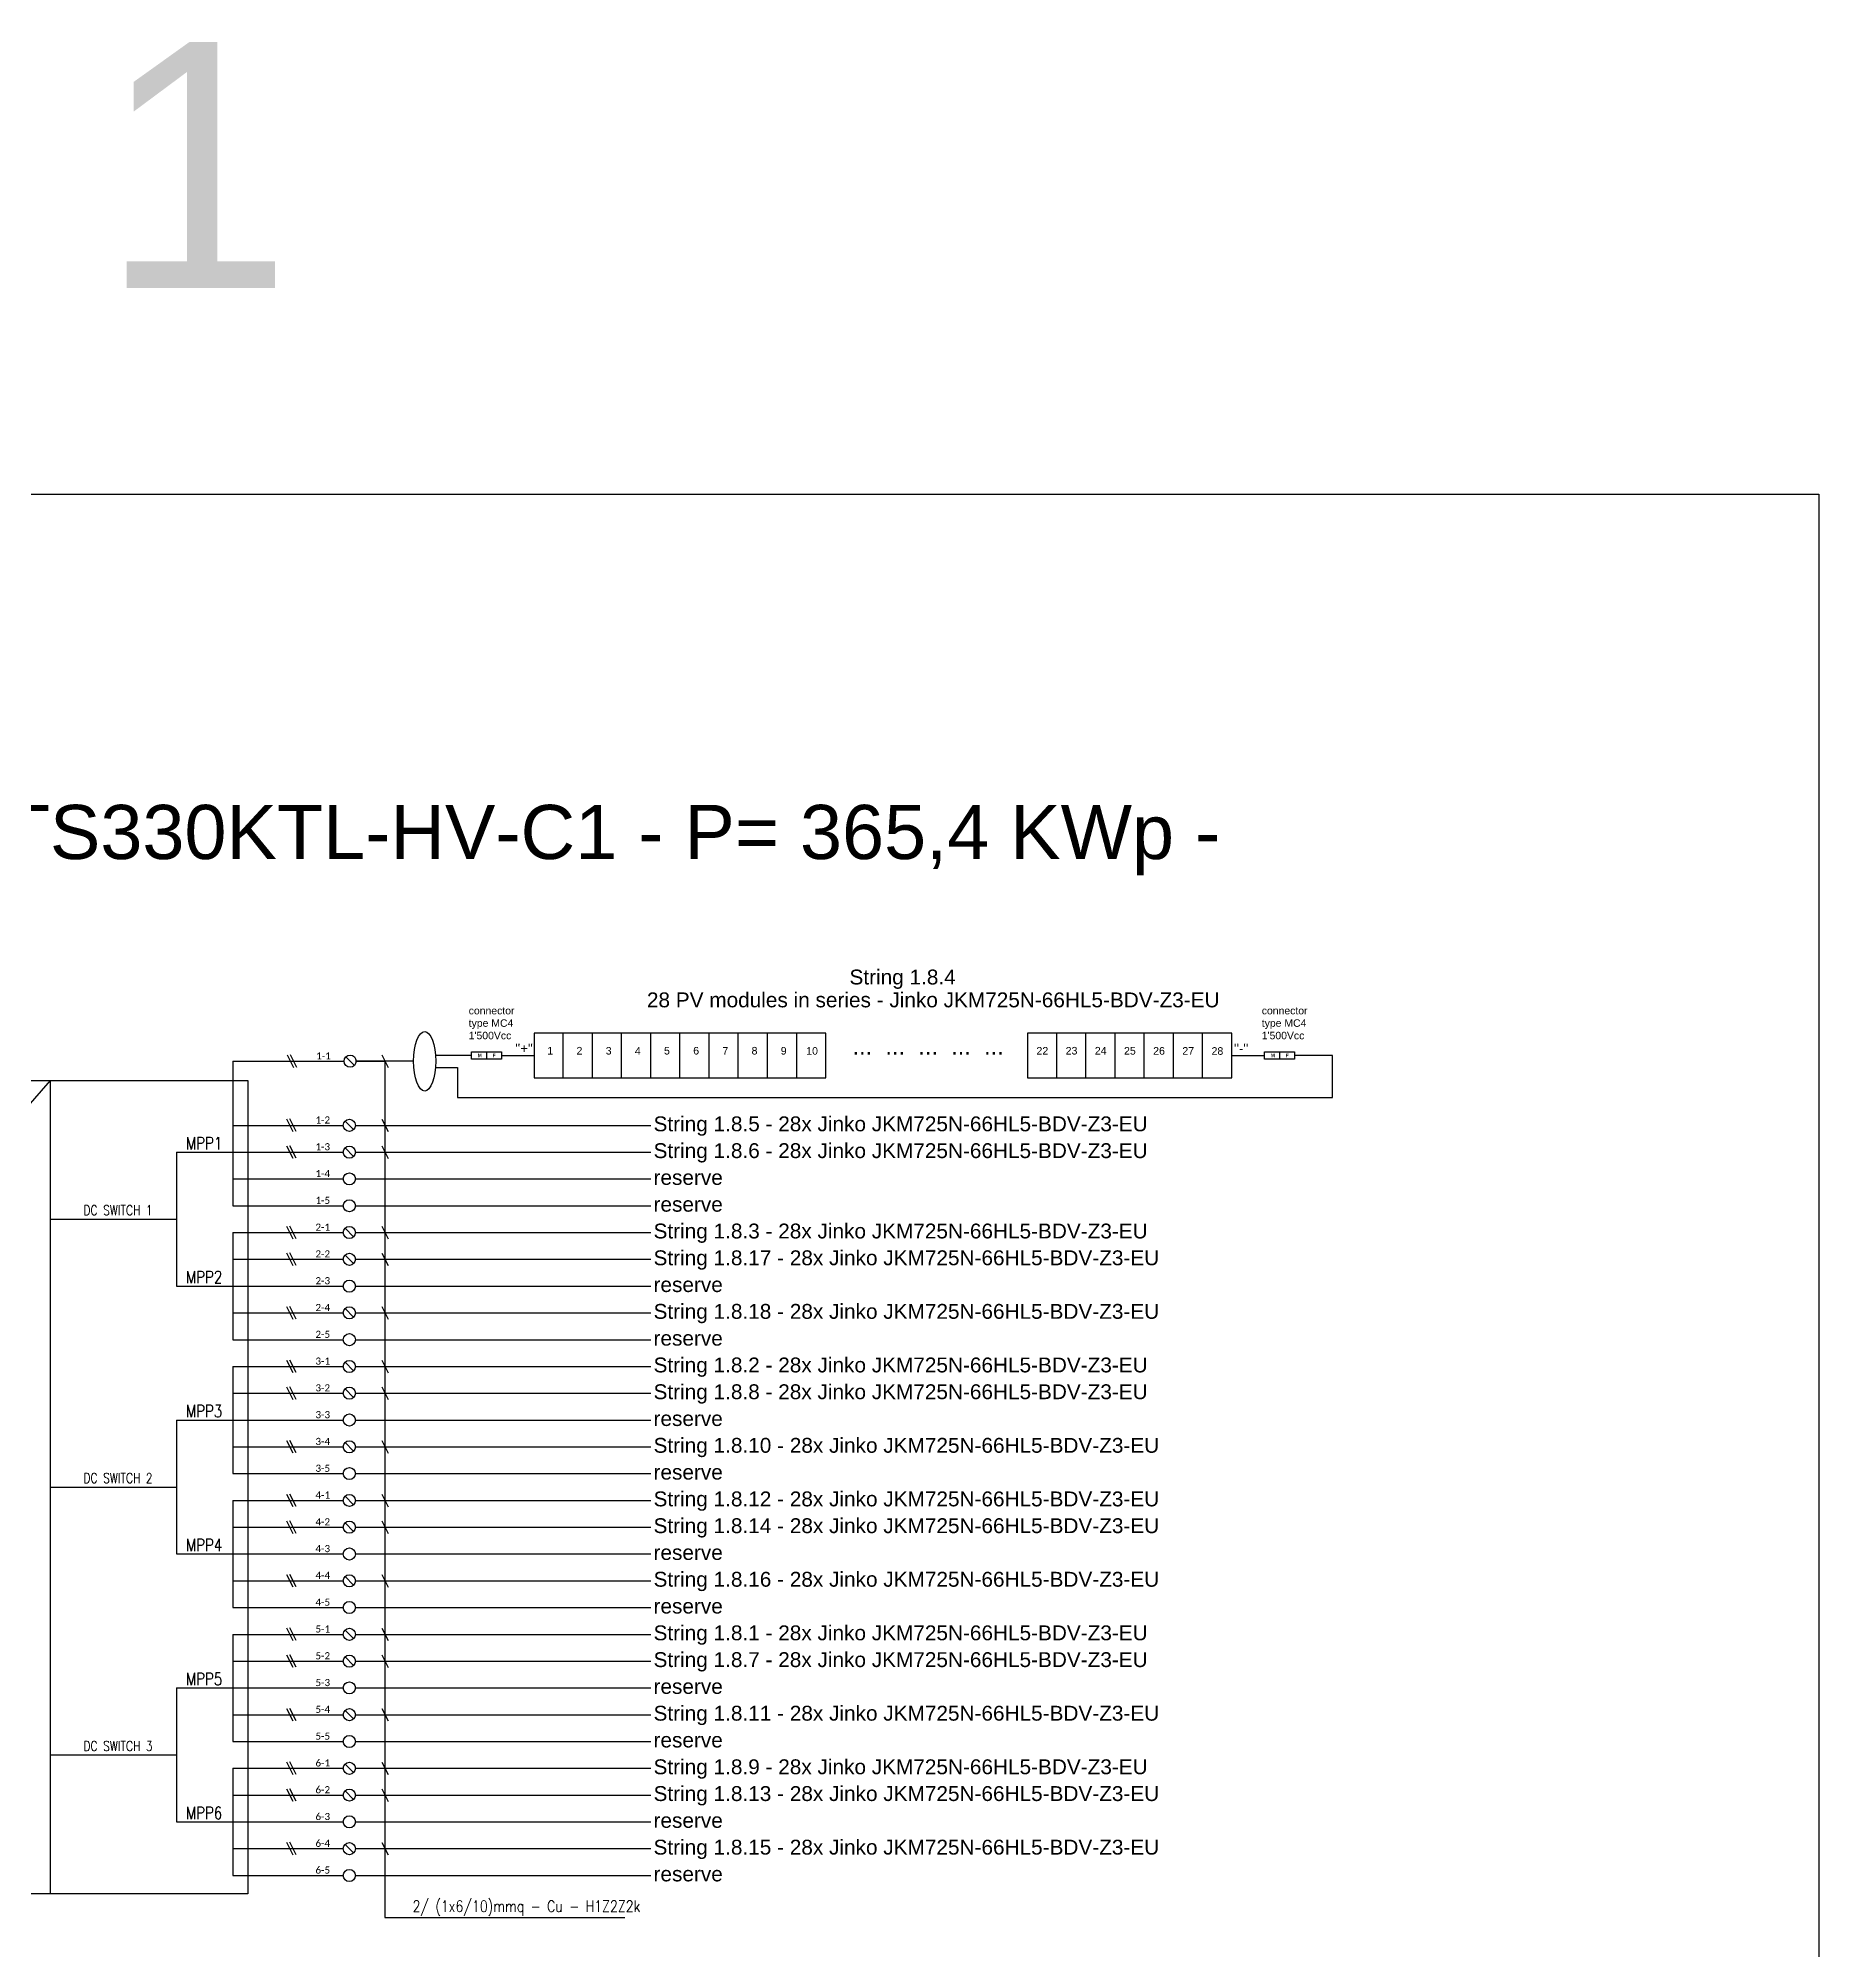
# Model space of a CAD drawing. Header units: millimetres. Extents: x 14856 to 141494, y 133975 to 167686.
# Drawn here: x 119935 to 127172, y 159920 to 167686 of the extents above; entities that cross this region are included whole.
import ezdxf

# ---------------------------------------------------------------- set-up
doc = ezdxf.new("R2010")
doc.units = ezdxf.units.MM
doc.linetypes.add('TRATTEGGIATA', pattern=[19.05, 12.7, -6.35])
doc.layers.add('-Testi', color=1, linetype='Continuous')
doc.layers.add('TRATTEGGIATA', color=40, linetype='TRATTEGGIATA')
doc.styles.add('Legend', font='calibri.ttf')
doc.styles.add('SIMPLEX', font='SIMPLEX', dxfattribs={"width": 0.8})
doc.styles.get("Standard").update_dxf_attribs({"font": 'arial.ttf'})

# ---------------------------------------------------------------- blocks, each defined once
blk = doc.blocks.new('P00')
at = {"color": 1}
for points in [[(-18.7, 25.7), (6.8, -25.3)], [(19.6, -25.3), (-5.9, 25.7)]]:
    blk.add_lwpolyline(points, dxfattribs=at)

msp = doc.modelspace()

# ---------------------------------------------------------------- linework, layer by layer
for points in [[(121950.1, 163644.3), (121950.1, 163461.9), (123135.8, 163461.9), (123135.8, 163643.8), (121950.1, 163643.8)], [(122068.7, 163461.9), (122068.7, 163643.8)], [(122187.2, 163461.7), (122187.2, 163643.5)], [(122305.8, 163461.4), (122305.8, 163643.2)], [(122424.4, 163461.9), (122424.4, 163643.8)], [(122543, 163461.7), (122543, 163643.5)], [(122661.5, 163461.4), (122661.5, 163643.2)], [(122780.1, 163461.9), (122780.1, 163643.8)], [(122898.7, 163461.7), (122898.7, 163643.5)], [(123017.3, 163461.4), (123017.3, 163643.2)], [(123955.8, 163644.3), (123955.8, 163461.9), (124785.9, 163461.9), (124785.9, 163643.8), (123955.8, 163643.8)], [(124074.4, 163461.9), (124074.4, 163643.8)], [(124193, 163461.7), (124193, 163643.5)], [(124311.6, 163461.4), (124311.6, 163643.2)], [(124430.2, 163461.9), (124430.2, 163643.8)], [(124548.7, 163461.7), (124548.7, 163643.5)], [(124548.7, 163461.7), (124548.7, 163643.5)], [(124667.3, 163461.4), (124667.3, 163643.2)], [(124667.3, 163461.4), (124667.3, 163643.2)], [(124785.9, 163461.9), (124785.9, 163643.8)], [(121756.6, 163568.4), (121756.6, 163537.8)], [(124979.9, 163568.4), (124979.9, 163537.8)], [(120725.2, 163529.9), (120725.2, 162942.7)], [(121219.5, 163512.5), (121184.8, 163547.3)], [(121223.8, 163529.9), (121343.8, 163529.9), (121343.8, 160050.4)], [(121331.1, 163555.4), (121356.6, 163504.4)], [(121331.1, 163555.4), (121356.6, 163504.4)], [(121817.2, 163553.1), (121950.1, 163553.1)], [(124786.4, 163553.1), (124919.3, 163553.1)], [(117106.3, 160146.8), (119984.6, 163451.2)], [(119984.6, 160146.8), (119984.6, 163451.2)], [(121216.6, 163251.9), (121181.9, 163286.6)], [(121331.1, 163294.8), (121356.6, 163243.7)], [(121216.6, 163143), (121181.9, 163177.8)], [(121331.1, 163185.9), (121356.6, 163134.9)], [(120497, 163160.4), (120725.2, 163160.4)], [(120497, 163160.4), (120497, 162616.2)], [(119984.6, 162888.3), (120497, 162888.3)], [(120725.2, 162833.9), (120725.2, 162398.5)], [(121216.6, 162816.5), (121181.9, 162851.3)], [(121331.1, 162859.4), (121356.6, 162808.4)], [(121216.6, 162707.7), (121181.9, 162742.5)], [(121331.1, 162750.6), (121356.6, 162699.6)], [(120497, 162616.2), (120725.2, 162616.2)], [(121216.6, 162490), (121181.9, 162524.8)], [(121331.1, 162532.9), (121356.6, 162481.9)], [(120725.2, 162289.7), (120725.2, 161854.4)], [(121216.6, 162272.3), (121181.9, 162307.1)], [(121331.1, 162315.2), (121356.6, 162264.2)], [(121216.6, 162163.5), (121181.9, 162198.3)], [(121331.1, 162206.4), (121356.6, 162155.4)], [(120497, 162072), (120725.2, 162072)], [(120497, 162072), (120497, 161527.8)], [(121216.6, 161945.8), (121181.9, 161980.6)], [(121331.1, 161988.7), (121356.6, 161937.7)], [(119984.6, 161799.9), (120497, 161799.9)], [(120725.2, 161745.5), (120725.2, 161310.2)], [(121216.6, 161728.1), (121181.9, 161762.9)], [(121331.1, 161771), (121356.6, 161720)], [(121216.6, 161619.3), (121181.9, 161654.1)], [(121331.1, 161662.2), (121356.6, 161611.2)], [(120497, 161527.8), (120725.2, 161527.8)], [(121216.6, 161401.6), (121181.9, 161436.4)], [(121331.1, 161444.5), (121356.6, 161393.5)], [(120725.2, 161201.3), (120725.2, 160766)], [(121216.6, 161183.9), (121181.9, 161218.7)], [(121331.1, 161226.8), (121356.6, 161175.8)], [(121216.6, 161075.1), (121181.9, 161109.9)], [(121331.1, 161118), (121356.6, 161067)], [(120497, 160983.6), (120725.2, 160983.6)], [(120497, 160983.6), (120497, 160439.4)], [(121216.6, 160857.4), (121181.9, 160892.2)], [(121331.1, 160900.3), (121356.6, 160849.3)], [(119984.6, 160711.5), (120497, 160711.5)], [(120725.2, 160657.1), (120725.2, 160221.8)], [(121216.6, 160639.7), (121181.9, 160674.5)], [(121331.1, 160682.6), (121356.6, 160631.6)], [(121216.6, 160530.9), (121181.9, 160565.7)], [(121331.1, 160573.8), (121356.6, 160522.8)], [(120497, 160439.4), (120725.2, 160439.4)], [(121216.6, 160313.2), (121181.9, 160348)], [(121331.1, 160356.1), (121356.6, 160305.1)], [(121343.8, 160050.4), (122318.8, 160050.4)]]:
    msp.add_lwpolyline(points)
for points in [[(121695.9, 163568.4), (121817.2, 163568.4), (121817.2, 163537.8), (121695.9, 163537.8)], [(124919.3, 163568.4), (125040.5, 163568.4), (125040.5, 163537.8), (124919.3, 163537.8)], [(117106.3, 163451.2), (120786.4, 163451.2), (120786.4, 160146.8), (117106.3, 160146.8)]]:
    msp.add_lwpolyline(points, close=True)
at = {"color": 40, "linetype": 'Continuous'}
for points in [[(120725.2, 163529.9), (121177.6, 163529.9)], [(120725.2, 163269.3), (121174.6, 163269.3)], [(121223.8, 163269.3), (122424.3, 163269.3)], [(120725.2, 163160.4), (121174.6, 163160.4)], [(121223.8, 163160.4), (122424.3, 163160.4)], [(120725.2, 162833.9), (121174.6, 162833.9)], [(121223.8, 162833.9), (122424.3, 162833.9)], [(120725.2, 162725.1), (121174.6, 162725.1)], [(121223.8, 162725.1), (122424.3, 162725.1)], [(120725.2, 162507.4), (121174.6, 162507.4)], [(121223.8, 162507.4), (122424.3, 162507.4)], [(120725.2, 162289.7), (121174.6, 162289.7)], [(121223.8, 162289.7), (122424.3, 162289.7)], [(120725.2, 162180.9), (121174.6, 162180.9)], [(121223.8, 162180.9), (122424.3, 162180.9)], [(120725.2, 161963.2), (121174.6, 161963.2)], [(121223.8, 161963.2), (122424.3, 161963.2)], [(120725.2, 161745.5), (121174.6, 161745.5)], [(121223.8, 161745.5), (122424.3, 161745.5)], [(121223.8, 161636.7), (122424.3, 161636.7)], [(121223.8, 161419), (122424.3, 161419)], [(121223.8, 161201.3), (122424.3, 161201.3)], [(121223.8, 161092.5), (122424.3, 161092.5)], [(121223.8, 160874.8), (122424.3, 160874.8)], [(121223.8, 160657.1), (122424.3, 160657.1)], [(121223.8, 160548.3), (122424.3, 160548.3)], [(121223.8, 160330.6), (122424.3, 160330.6)]]:
    msp.add_lwpolyline(points, dxfattribs=at)
at = {"color": 40}
for points in [[(121460.5, 163529.9), (121226.7, 163529.9)], [(121550.2, 163554.9), (121695.2, 163554.9)], [(121550.2, 163504.9), (121638.7, 163504.9), (121638.7, 163382.8), (125195.6, 163382.8), (125195.5, 163553.1), (125040.5, 163553.1)]]:
    msp.add_lwpolyline(points, dxfattribs=at)
at = {"color": 8, "linetype": 'Continuous'}
for points in [[(120725.2, 163051.6), (121174.6, 163051.6)], [(121223.8, 163051.6), (122424.3, 163051.6)], [(120725.2, 162942.7), (121174.6, 162942.7)], [(121223.8, 162942.7), (122424.3, 162942.7)], [(120725.2, 162616.2), (121174.6, 162616.2)], [(121223.8, 162616.2), (122424.3, 162616.2)], [(120725.2, 162398.5), (121174.6, 162398.5)], [(121223.8, 162398.5), (122424.3, 162398.5)], [(120725.2, 162072), (121174.6, 162072)], [(121223.8, 162072), (122424.3, 162072)], [(120725.2, 161854.4), (121174.6, 161854.4)], [(121223.8, 161854.4), (122424.3, 161854.4)], [(120725.2, 161527.8), (121174.6, 161527.8)], [(121223.8, 161527.8), (122424.3, 161527.8)], [(120725.2, 161310.2), (121174.6, 161310.2)], [(121223.8, 161310.2), (122424.3, 161310.2)], [(120725.2, 160983.6), (121174.6, 160983.6)], [(121223.8, 160983.6), (122424.3, 160983.6)], [(120725.2, 160766), (121174.6, 160766)], [(121223.8, 160766), (122424.3, 160766)], [(120725.2, 160439.4), (121174.6, 160439.4)], [(121223.8, 160439.4), (122424.3, 160439.4)], [(120725.2, 160221.8), (121174.6, 160221.8)], [(121223.8, 160221.8), (122424.3, 160221.8)]]:
    msp.add_lwpolyline(points, dxfattribs=at)
at = {"color": 7}
for centre in [(121202.1, 163529.9), (121199.2, 163269.3), (121199.2, 163160.4), (121199.2, 162833.9), (121199.2, 162725.1), (121199.2, 162507.4), (121199.2, 162289.7), (121199.2, 162180.9), (121199.2, 161963.2), (121199.2, 161745.5), (121199.2, 161636.7), (121199.2, 161419), (121199.2, 161201.3), (121199.2, 161092.5), (121199.2, 160874.8), (121199.2, 160657.1), (121199.2, 160548.3), (121199.2, 160330.6)]:
    msp.add_circle(centre, 24.6, dxfattribs=at)
at = {"color": 8}
for centre in [(121199.2, 163051.6), (121199.2, 162942.7), (121199.2, 162616.2), (121199.2, 162398.5), (121199.2, 162072), (121199.2, 161854.4), (121199.2, 161527.8), (121199.2, 161310.2), (121199.2, 160983.6), (121199.2, 160766), (121199.2, 160439.4), (121199.2, 160221.8)]:
    msp.add_circle(centre, 24.6, dxfattribs=at)
msp.add_ellipse((121505.4, 163529.9), major_axis=(0, -121.1), ratio=0.370747)
at = {"layer": 'Defpoints', "color": 1}
msp.add_lwpolyline([(115110.1, 165834.2), (127171.6, 165834.2), (127171.6, 158046.8), (115110.1, 158046.8)], close=True, dxfattribs=at)
at = {"layer": 'TRATTEGGIATA', "color": 40, "linetype": 'Continuous', "ltscale": 0.5}
for points in [[(120725.2, 161636.7), (121174.6, 161636.7)], [(120725.2, 161419), (121174.6, 161419)], [(120725.2, 161201.3), (121174.6, 161201.3)], [(120725.2, 161092.5), (121174.6, 161092.5)], [(120725.2, 160874.8), (121174.6, 160874.8)], [(120725.2, 160657.1), (121174.6, 160657.1)], [(120725.2, 160548.3), (121174.6, 160548.3)], [(120725.2, 160330.6), (121174.6, 160330.6)]]:
    msp.add_lwpolyline(points, dxfattribs=at)

# ---------------------------------------------------------------- block references
for p in [(120965.8, 163530.1), (120962.9, 163269.4), (120962.9, 163160.6), (120962.9, 162834.1), (120962.9, 162725.2), (120962.9, 162507.6), (120962.9, 162289.9), (120962.9, 162181), (120962.9, 161963.4), (120962.9, 161745.7), (120962.9, 161636.9), (120962.9, 161419.2), (120962.9, 161201.5), (120962.9, 161092.7), (120962.9, 160875), (120962.9, 160657.3), (120962.9, 160548.5), (120962.9, 160330.8)]:
    msp.add_blockref('P00', p)

# ---------------------------------------------------------------- texts
at = {"layer": '-Testi', "color": 7, "attachment_point": 5, "style": 'SIMPLEX'}
for s, insert, char_height, width in [('MPP1', (120608.9, 163196.7), 50, 54.432), ('DC SWITCH 1', (120259.1, 162924.6), 40, 391.731), ('MPP2', (120608.9, 162652.5), 50, 54.432), ('MPP3', (120608.9, 162108.3), 50, 54.432), ('DC SWITCH 2', (120259.1, 161836.2), 40, 391.731), ('MPP4', (120608.9, 161564.1), 50, 54.432), ('MPP5', (120608.9, 161019.9), 50, 54.432), ('DC SWITCH 3', (120259.1, 160747.8), 40, 391.731), ('MPP6', (120608.9, 160475.7), 50, 54.432), ('2/ (1x6/10)mmq - Cu - H1Z2Z2k', (121919, 160089), 46.621, 1811.153)]:
    msp.add_mtext(s, dxfattribs=dict(at, insert=insert, char_height=char_height, width=width))
at = {"attachment_point": 1}
for s, insert, char_height, width in [('CABIN 1', (115531.2, 167671.2), 1000, 9076.374), ('INVERTER 1.8 - TBEA TS330KTL-HV-C1 - P= 365,4 KWp - P= 330 KWac @40°C', (116567.1, 164571.2), 220, 8459.921), ('28 PV modules in series - Jinko JKM725N-66{\\C7;HL5-BD}V-Z3-EU', (122408.7, 163809.3), 60.443, 2681.977), ("connector type MC4\\P1'500Vcc", (121684.3, 163750.6), 30.344, 266.347), ("connector type MC4\\P1'500Vcc", (124907.6, 163750.6), 30.344, 266.347), ('\\pxql;{\\fArial|b1|i0|c0|p34;M}', (121721.4, 163560.1), 13.785, 16.703), ('\\pxql;{\\fArial|b1|i0|c0|p34;F}', (121782, 163560.1), 13.785, 16.703), ("''+''", (121873.4, 163601.1), 38.08, 72.401), ('1 ', (122003.9, 163587.9), 30.84, 30.845), ('2 ', (122122.5, 163587.9), 30.84, 30.845), ('3 ', (122241.1, 163587.9), 30.84, 30.845), ('4 ', (122359.7, 163587.3), 30.84, 30.845), ('5 ', (122478.2, 163587.9), 30.84, 30.845), ('6 ', (122596.8, 163587.9), 30.84, 30.845), ('7 ', (122715.4, 163587.3), 30.84, 30.845), ('8 ', (122834, 163587.9), 30.84, 30.845), ('9 ', (122952.5, 163587.6), 30.84, 30.845), ('10 ', (123055.9, 163587.3), 30.84, 30.845), ('...  ...  ...  ...  ... ', (123244.2, 163624.9), 68.894, 747.028), ('22 ', (123991.9, 163587.6), 30.84, 30.845), ('23 ', (124110.5, 163587.9), 30.84, 30.845), ('24 ', (124229.1, 163587.9), 30.84, 30.845), ('25 ', (124347.6, 163587.6), 30.84, 30.845), ('26 ', (124466.2, 163587.3), 30.84, 30.845), ('27', (124584.8, 163587.1), 30.84, 30.845), ('28 ', (124703.4, 163586.8), 30.84, 30.845), ("''-''", (124794.7, 163601.1), 38.08, 72.401), ('\\pxql;{\\fArial|b1|i0|c0|p34;M}', (124944.7, 163560.1), 13.785, 16.703), ('\\pxql;{\\fArial|b1|i0|c0|p34;F}', (125005.3, 163560.1), 13.785, 16.703)]:
    msp.add_mtext(s, dxfattribs=dict(at, insert=insert, char_height=char_height, width=width))
at = {"color": 7, "char_height": 60.44, "width": 4500, "attachment_point": 1}
for s, insert in [('String 1.8.4', (123232, 163902.1)), ('String 1.8.5 - 28x Jinko JKM725N-66HL5-BDV-Z3-EU', (122435.6, 163305.6)), ('String 1.8.6 - 28x Jinko JKM725N-66HL5-BDV-Z3-EU', (122435.6, 163196.7)), ('String 1.8.3 - 28x Jinko JKM725N-66HL5-BDV-Z3-EU', (122435.6, 162870.2)), ('String 1.8.17 - 28x Jinko JKM725N-66HL5-BDV-Z3-EU', (122435.6, 162761.4)), ('String 1.8.18 - 28x Jinko JKM725N-66HL5-BDV-Z3-EU', (122435.6, 162543.7)), ('String 1.8.2 - 28x Jinko JKM725N-66HL5-BDV-Z3-EU', (122435.6, 162326)), ('String 1.8.8 - 28x Jinko JKM725N-66HL5-BDV-Z3-EU', (122435.6, 162217.2)), ('String 1.8.10 - 28x Jinko JKM725N-66HL5-BDV-Z3-EU', (122435.6, 161999.5)), ('String 1.8.12 - 28x Jinko JKM725N-66HL5-BDV-Z3-EU', (122435.6, 161781.8)), ('String 1.8.14 - 28x Jinko JKM725N-66HL5-BDV-Z3-EU', (122435.6, 161673)), ('String 1.8.16 - 28x Jinko JKM725N-66HL5-BDV-Z3-EU', (122435.6, 161455.3)), ('String 1.8.1 - 28x Jinko JKM725N-66HL5-BDV-Z3-EU', (122435.6, 161237.6)), ('String 1.8.7 - 28x Jinko JKM725N-66HL5-BDV-Z3-EU', (122435.6, 161128.8)), ('String 1.8.11 - 28x Jinko JKM725N-66HL5-BDV-Z3-EU', (122435.6, 160911.1)), ('String 1.8.9 - 28x Jinko JKM725N-66HL5-BDV-Z3-EU', (122435.6, 160693.4)), ('String 1.8.13 - 28x Jinko JKM725N-66HL5-BDV-Z3-EU', (122435.6, 160584.6)), ('String 1.8.15 - 28x Jinko JKM725N-66HL5-BDV-Z3-EU', (122435.6, 160366.9))]:
    msp.add_mtext(s, dxfattribs=dict(at, insert=insert))
at = {"color": 7, "char_height": 28.91, "width": 87.837, "attachment_point": 1, "style": 'Legend'}
for s, insert in [('1-1', (121064.4, 163566.2)), ('1-2', (121061.5, 163305.6)), ('1-3', (121061.5, 163196.7)), ('2-1', (121061.5, 162870.2)), ('2-2', (121061.5, 162761.4)), ('2-4', (121061.5, 162543.7)), ('3-1', (121061.5, 162326)), ('3-2', (121061.5, 162217.2)), ('3-4', (121061.5, 161999.5)), ('4-1', (121061.5, 161781.8)), ('4-2', (121061.5, 161673)), ('4-4', (121061.5, 161455.3)), ('5-1', (121061.5, 161237.6)), ('5-2', (121061.5, 161128.8)), ('5-4', (121061.5, 160911.1)), ('6-1', (121061.5, 160693.4)), ('6-2', (121061.5, 160584.6)), ('6-4', (121061.5, 160366.9))]:
    msp.add_mtext(s, dxfattribs=dict(at, insert=insert))
at = {"color": 8, "char_height": 28.91, "width": 87.837, "attachment_point": 1, "style": 'Legend'}
for s, insert in [('1-4', (121061.5, 163087.9)), ('1-5', (121061.5, 162979)), ('2-3', (121061.5, 162652.5)), ('2-5', (121061.5, 162434.8)), ('3-3', (121061.5, 162108.3)), ('3-5', (121061.5, 161890.6)), ('4-3', (121061.5, 161564.1)), ('4-5', (121061.5, 161346.4)), ('5-3', (121061.5, 161019.9)), ('5-5', (121061.5, 160802.2)), ('6-3', (121061.5, 160475.7)), ('6-5', (121061.5, 160258.1))]:
    msp.add_mtext(s, dxfattribs=dict(at, insert=insert))
at = {"color": 8, "char_height": 60.44, "width": 4500, "attachment_point": 1}
for insert in [(122435.6, 163087.9), (122435.6, 162979), (122435.6, 162652.5), (122435.6, 162434.8), (122435.6, 162108.3), (122435.6, 161890.6), (122435.6, 161564.1), (122435.6, 161346.4), (122435.6, 161019.9), (122435.6, 160802.2), (122435.6, 160475.7), (122435.6, 160258.1)]:
    msp.add_mtext('reserve', dxfattribs=dict(at, insert=insert))

doc.saveas('drawing.dxf')
